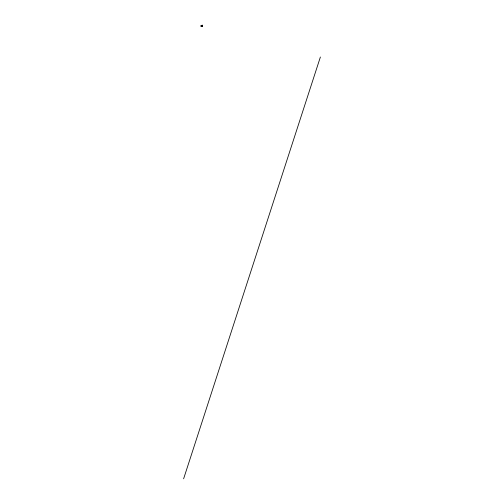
<?xml version="1.0" encoding="UTF-8"?>
<svg xmlns="http://www.w3.org/2000/svg" width="504" height="504" viewBox="0 0 504 504"><rect width="100%" height="100%" fill="white"/><g stroke="black" fill="none" stroke-linecap="round" stroke-linejoin="round"><path stroke-width="0.76" d="M201.77 25.88L201.839 25.477L202.287 26.025L202.299 25.339L201.764 25.748M201.94 26.006L202.306 26.069M202.091 25.376L202.469 25.339L202.211 26.366L201.191 26.132L201.978 26.265M202.154 25.358L201.739 25.799M202.387 25.969L202.438 25.257L202.387 25.969L202.18 25.71M183.613 478.8L320.387 57.009M202.054 25.294L202.507 25.414M202.123 25.452L202.539 25.496M202.085 25.2L202.161 25.534M202.406 26.227L200.655 25.931L202.558 26.58L202.406 26.227"/></g></svg>
